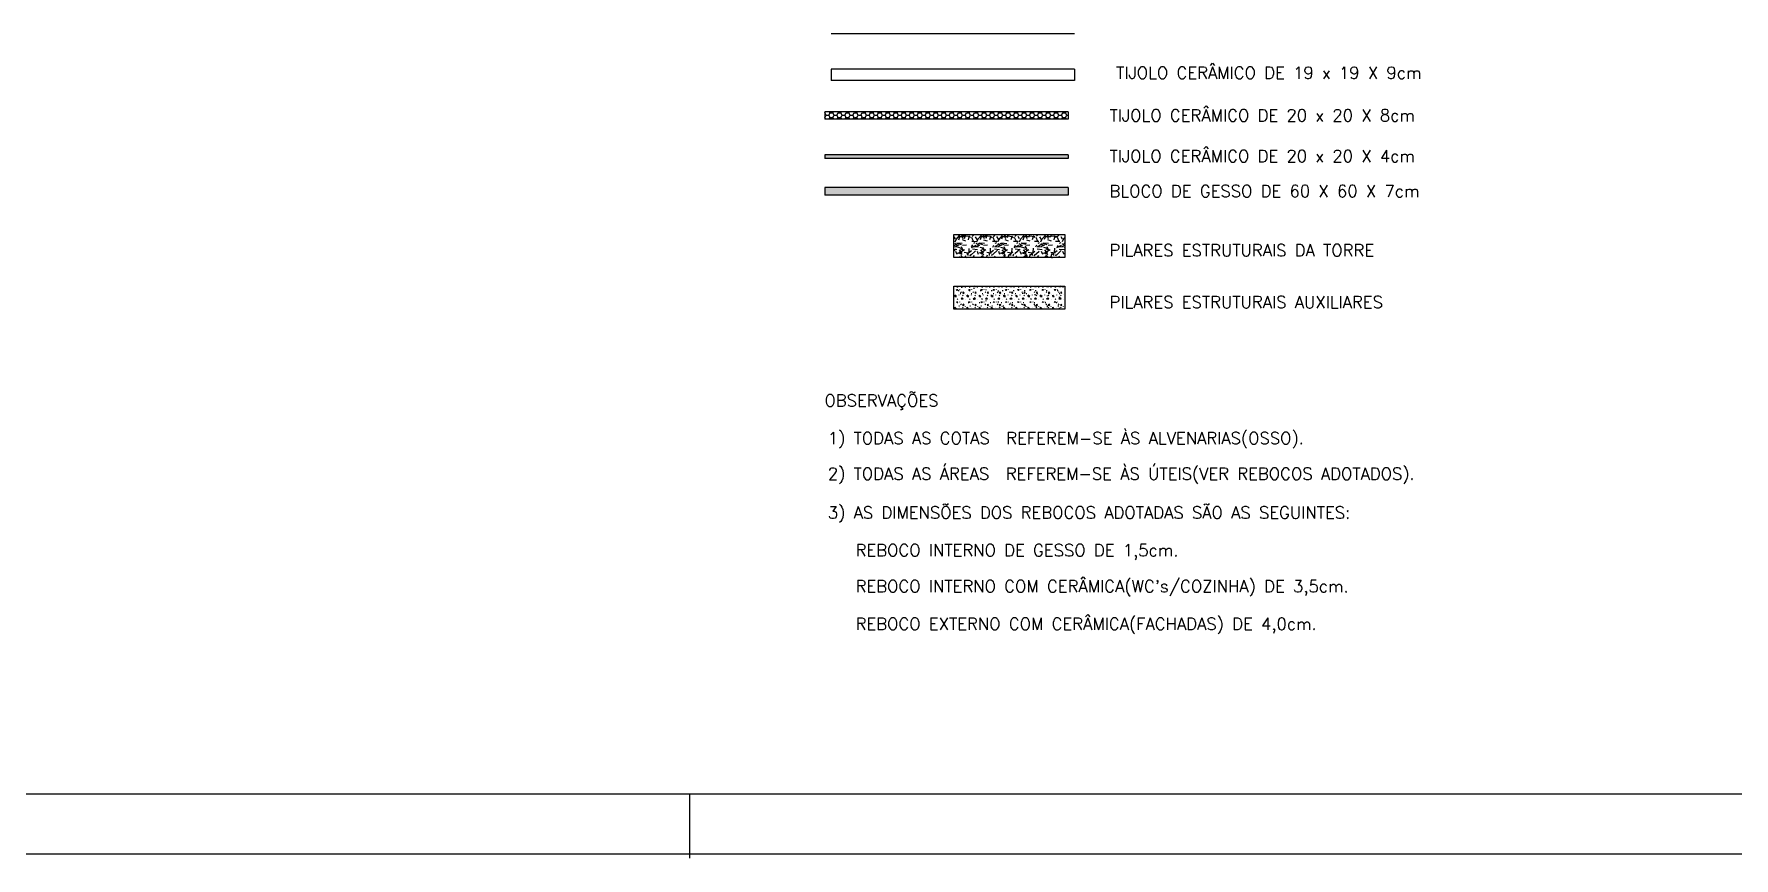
# Model space of a CAD drawing. Header units: millimetres. Extents: x 963.8 to 1035.8, y -131.7 to -87.
# Drawn here: x 999.09 to 1020.28, y -131.66 to -121.39 of the extents above; entities that cross this region are included whole.
import ezdxf

# ---------------------------------------------------------------- set-up
doc = ezdxf.new("R2010")
doc.units = ezdxf.units.MM
for name, color, linetype in [('CERCADURA', 5, 'Continuous'), ('HACHURA 1', 8, 'Continuous'), ('HACHURA PILAR VIGA', 8, 'Continuous'), ('PAREDE', 7, 'Continuous'), ('PILAR', 21, 'Continuous'), ('SOMBRA', 9, 'Continuous'), ('TEXTO 2', 2, 'Continuous')]:
    doc.layers.add(name, color=color, linetype=linetype)
doc.styles.add('ROMANS', font='romans.shx')

msp = doc.modelspace()

# ---------------------------------------------------------------- hatches: boundary and pattern name
at = {"layer": 'HACHURA 1'}
h = msp.add_hatch(dxfattribs=at)
h.set_pattern_fill('HONEY', color=256, scale=0.0105, style=0)
h.set_pattern_definition([(0, (-1272.224242, 24.608217), (0.05000625, 0.028871115), [0.0333375, -0.066675]), (120, (-1272.224242, 24.608217), (-0.05000624403, 0.02887112535), [0.0333375, -0.066675]), (60, (-1272.224242, 24.608217), (5.97e-09, 0.05774224035), [-0.066675, 0.0333375])])
h.paths.add_polyline_path([(1011.975, -122.362), (1008.943, -122.362), (1008.943, -122.454), (1011.975, -122.454)])
h = msp.add_hatch(dxfattribs=at)
h.set_pattern_fill('DOTS', color=256, scale=0.005769, style=0)
h.set_pattern_definition([(0, (1008.9426535, -122.94071), (0.004579327, 0.009158654), [0, -0.009158654])])
h.paths.add_polyline_path([(1011.975, -122.941), (1011.975, -122.895), (1008.943, -122.895), (1008.943, -122.941)])
h = msp.add_hatch(dxfattribs=at)
h.set_pattern_fill('GRAVEL', color=256, scale=0.0105, style=0)
h.set_pattern_definition([(228.0128, (-1272.032218, 24.249938), (-2.13360181292, -2.4003029494), [0.035880705, -3.5522025]), (184.9697, (-1272.056221, 24.223268), (3.20040517715, 0.266698117916), [0.061572525, -6.09567]), (132.5104, (-1272.117562, 24.217934), (2.66699805942, -2.93370286571), [0.04341561, -4.2981435]), (267.2737, (-1272.221575, 24.15126), (0.26669884194, 5.3339982836), [0.056070525, -5.550972]), (292.8337, (-1272.224242, 24.095252), (-1.33350378583, 3.200401819655), [0.05498157, -5.443179]), (357.2737, (-1272.202906, 24.04458), (-5.3339982836, 0.26669884194), [0.056070525, -5.550972]), (37.6942, (-1272.146899, 24.041912), (-3.46710219043, -2.666997622483), [0.07415037, -7.3408755]), (72.2553, (-1272.088225, 24.087251), (1.866903734374, 5.867401701634), [0.0700056, -6.9305565]), (121.4296, (-1272.066889, 24.153926), (-2.1336005497, 3.4670959218), [0.056260365, -5.5697775]), (175.2364, (-1272.096226, 24.201932), (2.93369769557, -0.26669749709), [0.064229865, -3.1472595]), (222.3974, (-1272.160234, 24.207266), (-3.20040009631, -2.933696183317), [0.08306319, -8.223264]), (138.8141, (-1271.957542, 24.148592), (-1.8668988108, 1.6001975385), [0.028350525, -2.806713]), (171.4692, (-1271.978878, 24.167261), (3.46709470754, -0.533401344005), [0.05393661, -5.339733]), (225, (-1272.03222, 24.17526), (-6e-17, -0.266699818), [0.037716945, -0.33945345]), (203.1986, (-1272.050887, 24.207266), (1.3335044967, 0.5334023388), [0.020311305, -2.010813]), (291.8014, (-1272.069556, 24.199265), (-0.2667001871, 0.8001005154), [0.02872443, -1.407504]), (30.9638, (-1272.058888, 24.172595), (0.8000991553, 0.5334004157), [0.0466536, -1.5084615]), (161.5651, (-1272.01888, 24.1966), (0.5334002434, -0.2666996034), [0.033735135, -0.8096445]), (16.3895, (-1272.224242, 24.199265), (2.66700147147, 0.80009833575), [0.04725924, -4.678674]), (70.3462, (-1272.178903, 24.2126), (-1.06679702731, -2.9336958513), [0.039647895, -3.925131]), (293.1986, (-1272.018883, 24.24994), (-0.5334023388, 1.3335044967), [0.0406224, -1.990506]), (343.6105, (-1272.00288, 24.2126), (-2.66700147147, 0.80009833575), [0.04725924, -4.678674]), (339.444, (-1272.224242, 24.03391), (-1.33350165525, 0.5333993528), [0.045573675, -2.2331085]), (294.7751, (-1272.18157, 24.01791), (-1.33349689238, 2.93369863775), [0.03818556, -3.780378]), (66.8014, (-1272.016216, 23.98324), (0.5334023388, 1.3335044967), [0.0406224, -1.990506]), (17.354, (-1272.000214, 24.020576), (-3.4671001871, -1.06679839094), [0.044707215, -4.426002]), (69.444, (-1272.1469, 23.983238), (-0.5333993528, -1.33350165525), [0.02278689, -2.255904]), (101.3099, (-1272.03222, 23.98324), (-0.2666986836, 1.0667965834), [0.013599075, -1.34631]), (165.9638, (-1272.034885, 23.996573), (0.8001005622, -0.2666995384), [0.05498157, -1.04465025]), (186.009, (-1272.088225, 24.009908), (2.666996067165, 0.2666993772), [0.050953035, -5.044347]), (303.6901, (-1272.05889, 24.14859), (-0.2667000915, 0.5333994854), [0.03846402, -0.9231369]), (353.1572, (-1272.037552, 24.116588), (4.53390187495, -0.533402388924), [0.067153485, -6.64818]), (60.9454, (-1271.970877, 24.108587), (-1.0667975184, -1.86689554914), [0.02745834, -2.718387]), (90, (-1271.95754, 24.1326), (-0.2667, 0.2667), [0.016002, -0.250698]), (120.2564, (-1272.093559, 24.01791), (1.06679773902, -1.86689905841), [0.037051035, -3.6680595]), (48.0128, (-1272.112228, 24.049913), (2.13360181292, 2.4003029494), [0.071761515, -3.516324]), (0, (-1272.06422, 24.10325), (0.2667, 0.2667), [0.069342, -0.197358]), (325.3048, (-1271.99488, 24.103253), (-2.66699537905, 1.8669001775), [0.04216905, -4.1747265]), (254.0546, (-1271.96021, 24.07925), (-0.26670068037, -1.06680254134), [0.038832045, -1.9027785]), (207.646, (-1271.970877, 24.041912), (-5.06729822015, -2.667001677346), [0.063225225, -6.2593125]), (175.4261, (-1272.026884, 24.012575), (-3.4671007985, 0.26669870968), [0.066888045, -6.621909]), (175.4261, (-1272.026884, 24.012575), (-3.4671007985, 0.26669870968), [0.066888045, -6.621909])])
h.paths.add_polyline_path([(1010.552, -124.176), (1010.552, -123.888), (1011.936, -123.888), (1011.936, -124.176)])
at = {"layer": 'HACHURA PILAR VIGA'}
h = msp.add_hatch(dxfattribs=at)
h.set_pattern_fill('CONCRE', color=256, scale=0.006)
h.set_pattern_definition([(0, (0, 0), (0.1524, 0.1524), [0.01905, -0.13335]), (90, (0, 0), (-0.1524, 0.1524), [0.01905, -0.13335]), (135, (0.01905, 0), (-0.1524, 1e-17), [0.02694077, -0.188585384]), (0, (0.01905, 0.08572), (0.1524, 0.1524), [0.01905, -0.13335]), (45, (0.02857, 0.0762), (1e-17, 0.1524), [0.013470377, -0.20205576]), (135, (0.02857, 0.0762), (-0.1524, 1e-17), [0.013470377, -0.20205576]), (0, (0.0762, 0.12383), (0.1524, 0.1524), [0.02694077, -0.12545923]), (45, (0.0762, 0.12383), (1e-17, 0.1524), [0.01905, -0.196476153]), (135, (0.10314, 0.12383), (-0.1524, 1e-17), [0.01905, -0.196476153]), (90, (0.10477, 0.0381), (-0.1524, 0.1524), [0.01905, -0.13335]), (45, (0.10477, 0.0381), (1e-17, 0.1524), [0.013470377, -0.20205576]), (135, (0.1143, 0.04763), (-0.1524, 1e-17), [0.013470377, -0.20205576]), (0, (0.01905, 0.0381), (0.1524, 0.1524), [0.009525, -0.127635]), (0, (0.13335, 0.0762), (0.1524, 0.1524), [0.009525, -0.127635]), (90, (0.08572, 0.09525), (-0.1524, 0.1524), [0.009525, -0.127635]), (135, (0.10477, 0.00953), (-0.1524, 1e-17), [0.013470377, -0.20205576]), (135, (0.0381, 0.1143), (-0.1524, 1e-17), [0.013470377, -0.20205576]), (45, (0.07144, 0.05001), (1e-17, 0.1524), [0.013470377, -0.20205576]), (90, (0.05239, 0.01905), (-0.1524, 0.1524), [0.00238125, -0.15001875]), (90, (0.05953, 0.08334), (-0.1524, 0.1524), [0.00238125, -0.15001875]), (90, (0.13097, 0.10954), (-0.1524, 0.1524), [0.00238125, -0.15001875]), (90, (0.13335, 0.02857), (-0.1524, 0.1524), [0.00238125, -0.15001875])])
h.paths.add_polyline_path([(1010.552, -124.822), (1010.552, -124.534), (1011.936, -124.534), (1011.936, -124.822)])
at = {"layer": 'SOMBRA'}
msp.add_hatch(color=256, dxfattribs=at).paths.add_polyline_path([(1011.975, -123.306), (1008.943, -123.306), (1008.943, -123.398), (1011.975, -123.398)])

# ---------------------------------------------------------------- linework, layer by layer
at = {"layer": 'CERCADURA', "color": 5}
msp.add_line((965.631, -130.86), (1035.006, -130.86), dxfattribs=at)
at = {"layer": 'CERCADURA', "color": 11}
for p, q in [((1007.256, -130.86), (1007.256, -131.661)), ((963.756, -131.61), (1035.756, -131.61))]:
    msp.add_line(p, q, dxfattribs=at)
at = {"layer": 'HACHURA 1'}
for p, q in [((1009.024, -121.831), (1009.024, -121.97)), ((1012.056, -121.831), (1012.056, -121.97)), ((1008.943, -122.362), (1008.943, -122.454)), ((1011.975, -122.362), (1011.975, -122.454)), ((1008.943, -122.895), (1008.943, -122.941)), ((1011.975, -122.895), (1011.975, -122.941)), ((1008.943, -123.306), (1008.943, -123.398)), ((1011.975, -123.306), (1011.975, -123.398))]:
    msp.add_line(p, q, dxfattribs=at)
at = {"layer": 'PAREDE'}
for p, q in [((1012.056, -121.391), (1009.024, -121.391)), ((1012.056, -121.831), (1009.024, -121.831)), ((1012.056, -121.97), (1009.024, -121.97)), ((1011.975, -122.362), (1008.943, -122.362)), ((1011.975, -122.454), (1008.943, -122.454)), ((1011.975, -122.895), (1008.943, -122.895)), ((1011.975, -122.941), (1008.943, -122.941)), ((1011.975, -123.306), (1008.943, -123.306)), ((1011.975, -123.398), (1008.943, -123.398))]:
    msp.add_line(p, q, dxfattribs=at)
at = {"layer": 'PILAR', "ltscale": 2}
for points in [[(1011.936, -123.888), (1011.936, -124.176), (1010.552, -124.176), (1010.552, -123.888)], [(1011.936, -124.534), (1011.936, -124.822), (1010.552, -124.822), (1010.552, -124.534)]]:
    msp.add_lwpolyline(points, close=True, dxfattribs=at)

# ---------------------------------------------------------------- texts
at = {"layer": 'TEXTO 2', "style": 'ROMANS'}
for s, p in [('TIJOLO CERÂMICO DE 19 x 19 X 9cm', (1012.574, -121.949)), ('TIJOLO CERÂMICO DE 20 x 20 X 8cm', (1012.492, -122.48)), ('TIJOLO CERÂMICO DE 20 x 20 X 4cm', (1012.492, -122.987)), ('BLOCO DE GESSO DE 60 X 60 X 7cm', (1012.492, -123.424)), ('PILARES ESTRUTURAIS DA TORRE', (1012.492, -124.162)), ('PILARES ESTRUTURAIS AUXILIARES', (1012.492, -124.807)), ('OBSERVAÇÕES ', (1008.939, -126.034)), ('1) TODAS AS COTAS  REFEREM-SE ÀS ALVENARIAS(OSSO).', (1008.98, -126.503)), ('2) TODAS AS ÁREAS  REFEREM-SE ÀS ÚTEIS(VER REBOCOS ADOTADOS).', (1008.98, -126.946)), ('3) AS DIMENSÕES DOS REBOCOS ADOTADAS SÃO AS SEGUINTES:', (1008.98, -127.431)), ('REBOCO INTERNO DE GESSO DE 1,5cm.', (1009.327, -127.9)), ("REBOCO INTERNO COM CERÂMICA(WC's/COZINHA) DE 3,5cm.", (1009.327, -128.349)), ('REBOCO EXTERNO COM CERÂMICA(FACHADAS) DE 4,0cm.', (1009.327, -128.818))]:
    msp.add_text(s, height=0.15, dxfattribs=at).set_placement(p)

doc.saveas('drawing.dxf')
